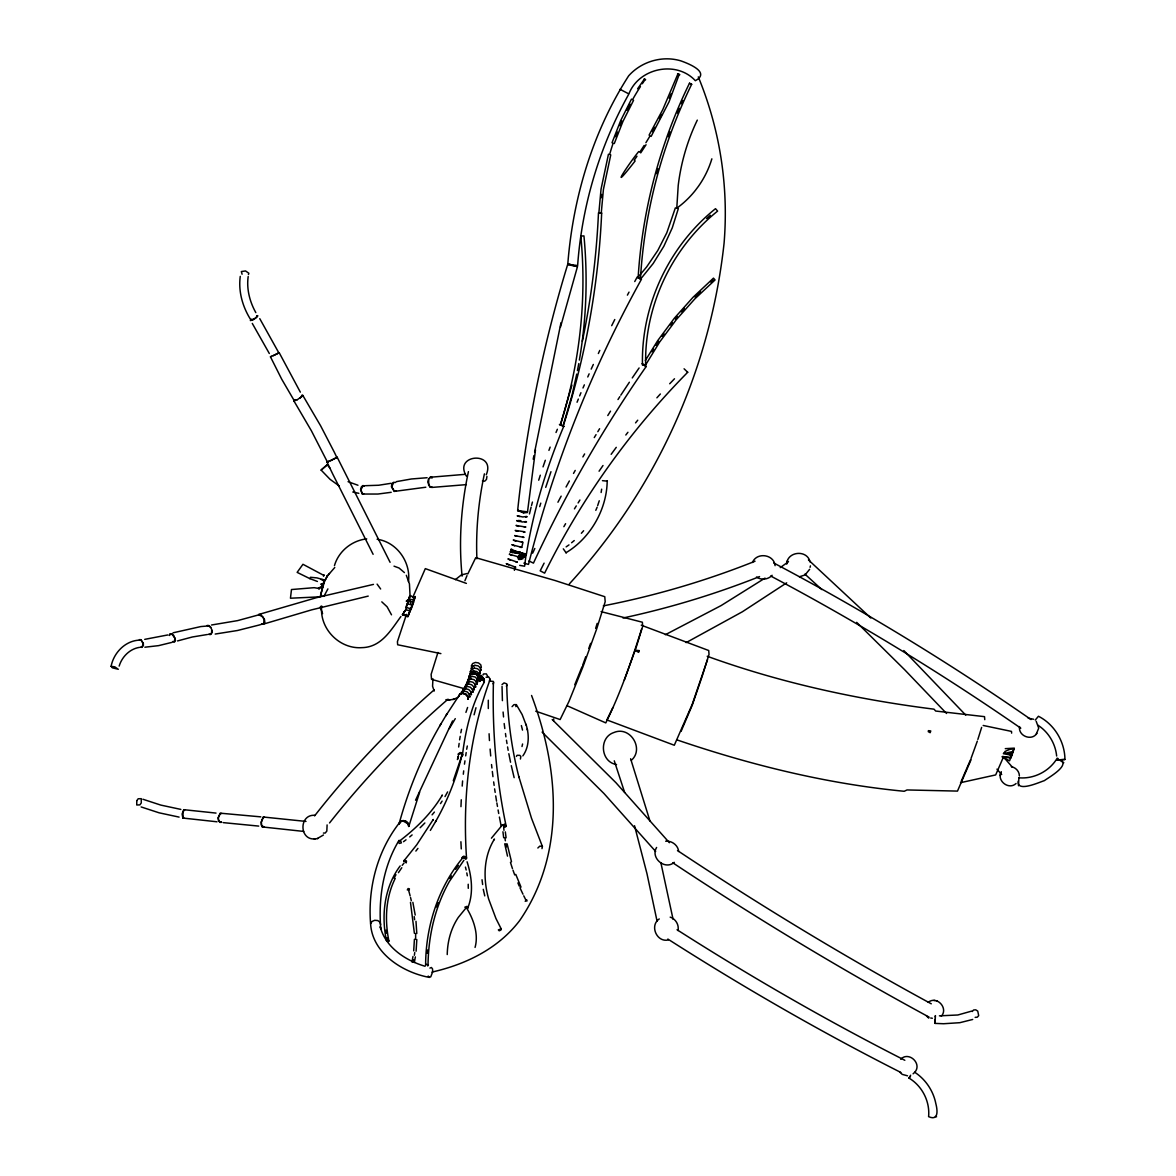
<?xml version="1.0" encoding="UTF-8"?>
<svg xmlns="http://www.w3.org/2000/svg" width="1176" height="1176" viewBox="0 0 1176 1176"><rect width="100%" height="100%" fill="white"/><g stroke="black" fill="none" stroke-linecap="round" stroke-linejoin="round"><path stroke-width="1.5" d="M488.305 700.235L488.305 708.54M211.68 630.101L211.651 632.644L210.563 634.173L208.843 634.114M406.308 575.284L409.439 583.825L410.027 595.115L412.526 596.982L415.231 597.29L407.807 616.856L402.398 614.445L407.851 616.15M518.763 559.555L519.924 555.234M642.611 365.207L642.478 365.075C640.979 305.319 668.938 246.034 715.508 208.681L717.61 211.092C671.702 247.886 644.154 306.304 645.668 365.192L642.008 363.707M1019.577 726.562C1017.931 735.985 1031.837 741.439 1036.879 733.339M1018.195 781.143C1016.549 792.697 1039.143 782.29 1044.376 780.629C1048.786 777.409 1070.616 765.179 1060.149 759.814M321.724 606.052C319.166 628.469 339.349 649.24 361.826 647.653C381.391 647.329 390.932 630.042 400.898 616.533M408.454 581.65C411.027 562.157 396.812 541.974 377.099 539.255M408.425 600.833L408.484 599.216M489.392 681.007L493.45 681.463C492.097 729.84 496.154 778.527 506.106 825.978L505.445 827.095M427.711 965.937L428.035 965.408C428.27 936.302 434.958 907.034 449.305 881.574L463.976 860.156M324.047 575.52L302.952 564.289L297.146 572.374L309.847 578.621L310.493 577.284L316.961 577.901L325.076 580.15L327.354 575.858L321.533 587.809M414.422 939.271L413.702 950.87M416.819 939.536L416.098 951.208M913.09 1073.806L914.766 1072.292C925.615 1079.377 933.347 1090.916 935.831 1103.617C937.581 1110.32 938.742 1121.213 928.599 1116.641C930.069 1101.427 922.116 1085.904 908.989 1078.083L910.65 1075.217M519.763 552.044L520.174 552.617C516.514 555.131 505.798 549.354 514.544 551.647M518.69 552.911L519.924 552.161M935.038 1019.298L935.067 1023.399L943.608 1023.737L959.822 1022.694L972.714 1019.46M460.963 806.663L461.271 799.768M601.524 212.959L601.656 213.091C598.452 285.327 585.442 357.107 563.231 425.918L560.32 425.065C579.592 364.237 587.03 299.615 580.782 236.067L583.943 235.906C587.882 277.257 586.427 319.122 579.371 360.062M601.656 213.091L598.878 212.856L601.039 189.174L608.462 154.174M582.34 341.246C591.19 298.983 596.526 255.986 598.481 212.841L601.259 213.076L603.406 189.542L610.756 154.864M402.398 614.872L405.661 609.785L409.762 596.232L408.278 601.847L407.116 600.671L408.925 599.393L413.702 599.745M409.821 595.6L409.072 599.525L411.879 605.875L407.749 616.077M607.198 480.94C606.889 509.487 590.279 538.211 565.979 552.735M640.126 278.359L638.112 278.08C642.155 210.577 659.81 143.972 689.489 83.231L689.812 83.334M462.197 786.082L462.594 780.967M553.543 720.682L553.69 718.948M527.407 512.574L523.173 512.692L527.51 511.957L535.492 449.849M577.622 265.747C581.841 205.682 599.525 146.677 628.822 94.08C638.715 68.046 676.288 59.976 695.354 80.703C710.73 72.383 688.754 63.651 680.86 60.873C662.411 55.287 641.405 61.475 628.645 75.852C592.601 131.888 572.888 198.083 567.773 264.365L573.344 265.879L577.21 265.35M111.117 666.307L112.396 667.821L118.291 669.291L114.792 666.851L111.117 666.307C113.793 652.239 126.185 639.832 141.002 640.111L143.354 643.551L143.369 645.697L141.091 647.05M462.3 756.05C465.446 730.649 471.253 704.718 484.291 682.212L482.954 679.772L480.131 679.816L482.954 679.772L484.38 681.977M240.271 276.36C238.169 291.604 242.726 307.274 250.973 320.092L255.53 318.181L257.221 315.918M248.18 276.566C246.431 289.002 249.738 301.776 255.824 312.625M463.315 774.234L463.697 770.868M601.259 197.774L601.642 194.407M526.128 521.556L522.262 521.982L516.676 520.556M458.655 747.01L459.14 743.423M935.214 1016.975L935.405 1015.608L935.067 1023.399M407.866 602.009L405.823 607.419L411.291 608.8L413.687 602.185L407.116 600.671M519.689 565.377L524.614 566.2L526.084 554.455M677.979 930.554C679.287 924.968 675.627 918.838 670.188 917.148M464.461 764.15L464.961 760.843M465.696 755.874L466.196 752.567M518.087 558.806L518.675 555.925L519.91 556.145M601.127 492.509L601.656 489.172M486.938 476.427L486.467 479.426L484.733 481.175L482.425 481.028M482.954 679.772L483.071 679.037L480.367 679.258M459.61 739.851L460.213 736.338M563.789 426.212C546.722 466.975 533.36 510.222 526.407 554.234L521.63 552.852M515.206 530.391L524.599 531.758M515.617 530.802L517.763 531.317M412.967 956.514L411.967 962.056L413.687 961.38L414.364 962.453L415.363 956.897M413.173 962.247L413.629 959.645M481.984 676.861L480.396 677.053L478.588 679.213M466.696 749.259L467.298 745.996M576.74 374.086L572.08 395.004L563.098 425.785M577.431 370.587L578.798 363.575M514.706 535.639L524.04 537.359L522.585 537.344M533.184 459.199L533.904 455.612M534.639 452.025L560.981 322.694M460.816 732.81L461.536 729.355M468.43 471.62C461.08 505.871 458.596 541.254 462.095 576.137M484.409 473.855C478.426 501.711 475.751 530.317 476.897 558.806M1018.475 785.744L1018.872 778.159M410.659 601.847L408.925 599.393L409.248 597.952M513.25 540.034L522.952 542.415L521.762 547.31L512.089 544.826M321.68 589.926L322.621 587.177L318.181 588.353L314.168 587.677L291.472 589.543L290.457 598.216L320.107 596.835L324.311 582.12L322.533 579.548M470.224 674.774L472.958 673.657L476.001 674.304L478.25 676.244L478.823 678.817M478.779 678.964L476.177 673.598L473.311 672.628L470.723 673.407M521.997 746.525L522.585 743.996M787.508 560.599L786.7 564.054C787.126 551.221 807.309 549.31 810.073 561.966M810.088 567.317L810.426 565.876M1016.064 783.51C1008.67 790.463 996.234 780.497 1001.32 771.721M1000.894 772.661L1000.232 775.454M428.725 479.264L428.608 484.953L430.122 486.849L432.048 487.011M432.944 678.787L432.562 686.24L434.194 691.047M529.45 513.927L531.111 507.135M1005.274 748.656L1014.344 748.142L1011.007 757.917L1002.29 757.094L1009.581 760.828L1013.785 748.95L1010.125 749.2L1004.789 751.552M560.482 327.119L577.445 266.702L574.961 265.467M571.904 385.111L560.32 425.065M409.689 611.902L411.291 608.8M457.567 759.27L458.449 755.947M474.09 714.817L475.971 707.731M523.864 563.142L528.48 564.421C553.631 465.064 591.719 368.999 641.405 279.344L641.199 279.153M408.925 599.393L409.762 596.232M518.939 552.367L510.899 549.31L512.28 549.53M531.537 505.445L532.449 502.064M522.776 553.793L521.835 553.058M457.435 759.564L458.405 756.05M408.381 601.833L408.939 599.907M248.445 274.537L248.842 273.244L245.519 270.936L241.345 271.553L242.08 274.228M707.496 659.677L692.194 704.424L674.304 745.246L606.86 719.933L612.887 707.57M437.957 652.445L431.122 674.348L431.533 679.331L463.594 688.504M539.696 506.635L540.784 503.137M595.644 628.351L597.202 623.368M641.596 629.057C631.585 660.986 620.619 692.855 605.787 722.902L566.92 705.659M977.859 739.425L981.651 727.385M538.711 480.205L540.298 475.192M334.454 565.627C338.57 551.265 351.933 540.445 366.736 538.887M414.599 597.29L413.202 601.627L415.172 596.511M597.658 505.606L599.26 500.77M510.252 551.823L520.424 552.308M545.723 487.379L550.971 471.708M465.931 712.391L467.592 707.467M467.519 908.578C473.766 893.745 471.855 876.811 467.092 861.802M543.033 466.887L545.311 460.257M486.07 677.244L488.834 677.082L490.157 679.331C469.165 736.294 462.521 797.842 466.534 858.215L465.902 859.288M419.67 792.095L408.925 826.008L408.366 823.406L406.132 821.421L403.221 820.51L400.604 821.333C377.584 849.866 367.632 887.439 370.602 923.748C372.204 953.207 402.721 972.478 429.269 977.374L430.769 976.815L432.753 971.538L432.489 968.833L431.416 967.51L429.916 968.083M406.47 614.372L397.415 641.67L397.664 644.757L440.882 653.606M612.02 142.766L620.722 120.496L631.483 99.107M614.284 143.56L622.913 121.496L633.57 100.298M677.905 73.912L662.794 109.574L649.078 135.167M679.228 74.367L669.056 101.812L651.136 136.401M468.019 679.566L469.371 677.258L472.046 676.347L475.089 677.009L477.309 679.037L477.868 681.668L476.545 683.903M469.356 677.332L472.046 676.347M478.191 677.538L479.338 675.112M479.411 677.949L480.764 675.289L479.779 676.847M582.693 665.131L585.736 656.752M588.779 648.388L590.602 643.36M624.324 680.081L636.04 647.77L642.699 626.323L642.361 622.222L601.083 611.638M971.023 758.461L977.315 741.145M548.927 450.393L550.133 447.115M119.158 666.086C121.966 656.811 129.757 648.858 139.532 647.359M525.319 556.233L523.849 555.278L524.29 554.087L526.289 554.66M514.397 570.331L515.22 566.656M412.688 597.57L425.315 568.625L466.387 583.399M464.917 580.724L466.99 575.623M574.77 684.711L582.032 666.763M970.391 760.049L961.218 781.305M971.126 759.578L957.485 791.095L907.034 789.949L904.197 791.272C826.596 783.819 750.553 764.973 676.861 739.851M1003.613 756.624L995.675 774.925L960.527 782.687M577.048 402.251L578.342 399.076M579.65 395.9L580.944 392.725M318.181 588.353L321.959 586.221L323.665 582.576M453.275 780.702L462.05 754.889L461.154 753.434L458.89 754.286M322.621 587.177L321.959 586.221L324.061 581.973M467.019 682.139L468.371 679.846L471.032 678.964L474.06 679.654L476.265 681.712L476.809 684.373L476.265 681.712M468.342 679.904L471.032 678.964M556.013 432.489L557.365 429.269M595.806 510.34L597.129 507.224M681.08 731.354L692.252 705.174L702.175 676.259L709.025 654.37L708.716 650.519L641.273 625.191M582.987 387.992L584.354 384.846M587.765 376.981L589.132 373.836M323.885 596.364L327.913 588.897M395.224 878.413C385.566 897.67 384.655 920.176 388.903 940.991L388.595 941.52M809.617 569.331L805.09 574.917L799.401 576.784M591.19 369.117L593.336 364.442M598.349 353.52L599.789 350.404M478.411 675.524L476.177 673.598L473.105 673.039L470.385 674.068L473.369 672.554L476.236 673.525L478.411 675.524L478.985 678.111M415.554 800.239L452.569 720.917M691.091 83.908L691.664 84.275C662.088 144.766 644.521 211.077 640.479 278.3L640.391 278.212M464.696 687.063L467.254 682.359L469.915 681.492L472.928 682.227L475.119 684.344L475.648 687.019M532.625 553.176L534.815 548.501M528.95 560.967L533.448 563.128C565.2 494.493 602.965 428.652 646.139 366.559L645.933 366.353M322.106 586.853L323.341 583.693L320.739 584.149L322.621 585.104L323.047 584.207M318.99 589.279L319.681 587.838M611.696 325.664L614.769 319.519M339.364 486.041L330.103 479.367L321.121 470.077L327.193 464.799L329.794 467.842M327.193 464.799L321.121 470.077M323.459 576.196L324.106 574.873M467.783 573.991L475.736 557.674L555.116 580.532L604.773 596.702L605.184 601.73L596.673 628.954L582.855 667.086L568.963 701.44L560.129 719.55L535.727 711.186M1011.61 755.212L1012.315 753.757L1003.834 752.64L1011.61 755.212L1003.334 753.684M544.106 563.142L540.196 570.83L544.635 573.138C581.194 499.124 629.704 431.048 687.695 372.277L687.49 372.072M656.605 847.44C650.122 857.818 664.984 870.607 674.26 862.317M557.938 502.24L561.158 496.14M627.396 295.147L629.028 292.118M634.746 281.564L637.186 277.036L641.405 279.344M250.944 319.519L250.37 320.563L253.193 319.828L257.265 316.785L257.823 315.756L256.971 315.638M435.502 821.745C447.483 800.871 456.317 778.247 462.05 754.889L461.624 755.609M566.053 487.026L569.36 480.969M486.247 474.751C496.36 450.864 452.892 453.98 466.387 476.148M408.616 615.077L409.998 610.741L405.661 609.785M399.09 840.296C383.023 866.727 378.29 898.493 380.789 928.966L380.215 926.659C385.36 947.341 405.705 960.586 425.109 966.275M394.063 878.119L395.959 874.709M441.015 723.755C422.566 755.08 408.572 788.978 399.031 824.038L400.355 821.818L403.074 820.804L406.132 821.421L408.219 823.7L408.689 826.493M444.998 796.593L447.63 791.904M573.52 473.428L575.211 470.415M413.805 599.304L414.29 598.452M645.345 360.488L657.663 340.687L674.377 318.196L693.031 297.293L713.465 278.139L715.052 279.947L694.751 298.969L676.244 319.725L659.648 342.04L645.11 365.736L644.227 365.295M169.226 635.275L170.079 633.79L171.814 633.849L173.739 635.437L175.489 640.405L174.636 641.89L172.901 641.831M169.491 635.496L170.285 634.129L171.858 634.187L174.915 637.936L174.43 641.552L172.857 641.493M563.863 526.686L565.597 523.688M261.792 623.927L263.806 624L264.82 622.266L264.453 619.385L260.587 614.592L258.588 614.519L316.359 597.717L373.454 584.399M582.884 456.92L584.619 453.936M1036.232 734.221L1038.717 728.135L1036.174 721.27M470.915 668.688L472.252 666.38L474.972 665.366L478.059 665.851L480.322 667.718L480.896 670.246L480.322 667.718M470.371 671.423L470.944 673.995L470.356 671.481L471.708 669.188L474.428 668.159L477.485 668.718L479.735 670.673L480.308 673.187L479.735 670.673M469.694 674.23L471.047 671.937L473.737 670.967L476.809 671.54L479.044 673.481L478.955 677.185M469.048 676.303L470.782 673.333L473.369 672.554M445.719 715.919L459.948 694.119L462.727 693.134L465.755 693.869L467.857 696.104L468.254 698.97M468.886 677.009L470.268 674.627L472.958 673.657M458.625 696.354L459.992 694.06L462.609 693.252L465.52 694.163L467.622 696.413L468.107 699.191M460.33 694.105L461.698 691.811L464.285 691.032L467.225 691.914L469.327 694.163L469.812 696.942L469.327 694.163M461.889 691.841L464.696 687.225L467.328 686.402L470.297 687.21L472.443 689.386L472.958 692.12L472.443 689.386M478.073 678.89L481.102 675.524L480.337 677.214M479.014 679.61L480.955 677.611L483.145 677.42M482.91 675.053L483.571 673.936L486.379 673.907L487.702 676.376M481.793 678.42L482.454 677.303L481.587 676.45L479.852 678.376M483.601 681.095L484.262 679.978L483.071 679.037L480.19 679.757L479.382 681.169L481.469 678.508L483.865 678.596M483.806 681.933L484.468 680.816M483.836 682.359L484.203 679.978M489.525 680.404L490.157 679.331M441.941 795.74L442.367 795.02C431.416 813.601 415.613 828.845 398.59 841.707L398.708 842.648M493.067 683.8L493.744 682.683M457.964 754.242L459.992 752.567L461.551 752.787L462.976 754.933M502.02 684.608L504.048 682.889L506.738 683.873C507.253 715.405 511.148 746.995 519.072 777.601L518.792 776.498L531.493 818.202L542.401 846.5L541.989 848.631M506.371 686.196L507.032 685.079M403.677 861.155L416.804 844.706L433.282 819.466L432.856 820.187M404.03 861.288L405.676 860.773L405.955 862.537M398.429 872.665L401.795 867.726M406.22 862.846L406.499 861.229L404.088 860.435M370.602 923.748L371.939 921.514L374.674 920.293L377.761 920.558L380.039 922.19L380.627 924.571M430.342 830.403L435.928 821.024M512.06 706.673L513.986 704.644L516.337 704.63L522.129 714.538L526.289 725.386M515.852 706.644L516.337 704.63M409.204 889.894L409.395 888.835L408.131 888.542L407.293 889.953M516.396 756.403L517.058 755.286L519.821 755.345L520.85 756.506L520.424 759.02M461.727 857.833L463.682 856.172L466.255 857.069L466.534 858.215M522.85 755.889C529.376 746.745 529.362 734.662 526.01 724.313M462.58 858.127L464.814 856.863L465.255 858.627M463.006 857.657L464.652 857.157L465.255 858.377M491.421 838.179L502.578 824.714L504.96 825.552L503.842 827.419M494.052 839.782L494.464 839.061C483.262 856.878 483.115 879.354 488.672 899.096L495.949 918.515L501.152 928.79L500.873 930.128L499.124 930.819M464.785 907.196L467.048 906.373L467.945 907.857M537.858 847.999L539.843 846.103L542.401 846.5M498.315 929.907L501.152 928.79M527.01 901.007L526.716 899.787L525.187 901.301M1035.277 720.035L1038.437 716.257C1054.387 724.313 1064.794 741.688 1064.942 759.475L1056.871 759.946L1064.942 759.475M439.692 725.989L447.042 713.685M449.291 728.635L455.274 718.654M752.464 562.481C756.565 552 773.984 554.087 775.102 565.671M594.262 437.59L596.041 434.635M597.82 431.68L599.598 428.725M323.341 583.693L324.311 582.12M458.478 696.589L459.948 694.178L462.594 693.281L465.52 694.163L467.607 696.457L468.063 699.25M400.604 821.333L399.193 823.7L400.443 821.671L403.045 820.995L408.101 823.832L408.763 826.434M574.461 508.855L576.284 505.9M578.092 502.96L579.915 500.02M607.786 415.54L610.52 411.144M617.988 399.531L619.855 396.621M440.515 803.605L442.117 801.121M640.714 152.895L646.05 144.721M637.612 88.803L644.463 78.968M620.796 395.18L629.38 382.229M400.163 865.948C384.243 887.174 381.083 915.501 386.522 940.932L387.492 940.065L388.903 940.991M1058.253 758.652L1057.224 758.167C1049.418 771.309 1033.88 779.232 1018.651 777.777M632.262 377.937L639.097 367.97M328.207 461.786L327.398 462.006L311.405 430.798L293.824 400.781L294.573 399.708M330.382 460.86L336.851 457.464L334.278 452.143L320.636 425.83L302.805 395.386L299.865 398.179M638.73 151.542C628.41 164.037 606.86 197.215 635.172 160.906M599.069 471.209L603.009 465.505M271.391 356.284L270.465 356.842L281.696 379.157L294.176 400.575L294.867 399.575M914.766 1072.292C922.44 1063.692 908.769 1050.844 900.684 1059.238M611.153 454.318L616.268 447.336M250.973 320.092L251.62 319.225M403.794 612.328L405.044 610.682L403.089 613.813L405.205 614.975L402.677 614.592M910.459 1076.393L908.989 1078.083M314.58 815.894C350.33 770.207 390.461 727.959 434.179 689.842M625.808 435.017L627.925 432.283M415.863 851.071L417.936 848.396M329.471 573.462L326.81 576.666L334.778 567.479M463.329 857.128C438.251 887.101 425.697 926.276 425.624 965.128L426.594 964.32L428.035 965.408M329.545 822.95C365.03 778.071 404.735 736.543 448.056 699.161M402.192 865.345L404.162 862.875M635.555 422.875L637.745 420.2M432.077 814.85L434.4 812.072M941.285 1016.255C948.694 1008.361 936.875 995.278 928.232 1002.32M640.494 279.241L653.195 263.483L663.837 246.269L672.26 227.879L678.317 208.637L675.362 207.902L666.792 232.819L657.781 250.503L646.638 266.952L638.098 277.124L640.361 279.124M581.385 533.272L583.634 530.729M455.406 579.621L461.389 574.902L466.975 573.565M478.25 676.244L476.236 673.525L473.178 672.907M656.884 397.826L660.368 393.989M972.199 1011.536L973.61 1009.993L975.727 1009.831L977.741 1011.095L978.697 1015.652L977.271 1017.196L975.154 1017.372M406.867 604.714L407.602 603.935L411.953 604.89M424.859 822.98L420.126 827.742M631.365 760.284C644.521 748.965 630.189 725.607 614.004 732.486C598.643 737.337 600.436 762.107 616.547 764.532M669.703 383.758L674.495 378.775M393.592 482.719L391.726 486.746L394.269 491.053L396.238 491.171M465.108 474.34L430.24 477.25L428.52 479.014L427.814 482.042L430.034 487.231L432.121 487.408L466.358 484.63M772.132 575.284C768.266 579.621 761.21 580.4 756.477 577.019M483.365 677.699L480.014 678.964L479.352 680.081L480.22 680.933L478.955 680.242M521.233 553.984C523.673 555.057 519.704 557.351 519.645 554.881M706.629 218.545L710.348 215.296M323.444 835.004L317.255 838.591M409.718 836.93L412.1 834.931M571.61 542.739L574.241 540.563M520.233 554.749L521.321 555.719M524.217 557.086L523.1 556.292L520.924 557.527L520.689 559.467M659.251 918.941C649.402 925.38 656.634 942.608 668.247 939.977M403.5 841.693L406.014 839.811M788.508 561.687L780.261 567.596M786.685 582.84L742.409 611.755L686.137 642.611M566.141 546.869L568.978 544.9M765.047 578.107L721.109 605.581L665.366 634.702M327.398 462.006L328.383 461.345M373.115 554.308L332.793 474.149L327.031 462.168L328.104 461.477M390.079 562.29L337.218 457.302L327.031 462.168M406.235 601.142L409.674 598.613L408.719 598.702M259.764 318.652L278.859 352.903L273.332 355.711M300.336 392.152L279.226 352.741L270.465 356.842M297.102 399.84L301.762 396.591L302.467 395.592L301.57 395.548M480.175 678.817L483.983 678.875M503.842 826.86L504.827 826.022L504.136 825.082M971.641 1011.11L957.837 1014.991L939.418 1015.843M452.936 699.441L457.758 697.647M297.19 399.708L293.824 400.781M755.036 561.217C706.012 580.797 655.15 595.776 603.317 605.861M759.549 576.578C715.287 594.13 669.556 608.021 623.001 618.003M471.708 669.188L474.428 668.159M472.252 666.38L474.972 665.366M471.047 671.937L473.737 670.967M468.665 683.976L466.005 684.888L468.665 683.976L471.664 684.755L473.84 686.902L474.354 689.606M465.887 688.71L463.212 689.606L465.887 688.71L468.812 689.592L470.915 691.856L471.444 694.56M467.254 682.359L469.915 681.492M461.654 691.87L464.285 691.032M263.806 624L311.625 609.859L368.235 596.1M464.696 687.225L467.328 686.402M173.063 632.806L200.89 626.558L208.931 625.882L210.636 627.514M177.561 640.92L192.32 636.995L207.461 634.496M167.786 634.952L144.721 639.362M171.872 642.39L158.584 645.639L144.883 647.212M278.477 352.962L279.226 352.741M399.017 840.987L400.693 841.119L401.398 842.854L399.311 843.442M336.351 457.537L337.218 457.302M336.042 457.685L336.851 457.464M396.341 481.645L411.38 478.985L427.108 477.721M391.152 483.292L378.672 485.247L365.457 485.688M1008.273 752.522L1012.962 751.552M517.205 515.794L522.82 516.97L526.686 516.426M525.613 517.117L527.098 516.837M391.196 492.303L377.922 494.038L362.252 494.038L360.591 489.642L361.252 487.085L362.708 485.6L364.413 485.747M607.404 481.146L602.45 480.661M527.524 511.825L517.631 510.649C526.378 426.962 543.253 344.156 567.905 263.718L577.445 266.702M445.925 699.646L449.908 699.852M314.771 815.291C298.807 814.189 299.13 840.575 315.109 838.885M567.729 264.673L568.523 264.556C566.817 263.644 582.561 266.834 574.829 265.791M448.732 700.014L453.995 699.294M314.271 839.002L318.005 838.473M518.557 526.422L516.014 525.422L525.834 527.068M211.504 625L237.596 620.619L258.779 614.857L262.718 616.65L264.218 619.37L263.6 623.662L259.337 624.985L237.523 630.498L215.193 634.055M184.706 809.985L183.015 811.602L182.956 817.673M525.055 522.129L526.539 521.953M523.54 532.316L525.01 532.169M216.016 813.086L183.735 809.676L182.118 813.968L182.868 818.055L183.926 817.982M425.815 487.231L394.225 491.421L391.432 486.717L391.858 483.953L393.46 482.336L395.606 482.469M305.995 821.421L263.218 817.011L261.204 822.068L261.366 825.111L262.336 826.934L263.733 826.86M264.526 817.32L263.233 817.393L261.381 822.053L261.528 824.861L262.424 826.552L263.718 826.478M524.364 527.26L525.422 526.657M521.512 542.342L522.556 541.886M511.883 550.721C508.326 550.324 517.175 553.881 518.704 552.735M221.852 813.527L220.279 813.557L218.324 817.805L218.707 820.407L219.912 821.995L221.5 821.965M323.429 833.064L325.252 833.02L326.825 831.079L327.104 824.92M221.558 822.347L219.824 822.377L218.501 820.642L218.089 817.82L220.206 813.175L260.822 816.864M207.064 625.47L208.931 625.544L210.783 627.308L211.9 630.101L211.871 632.864L210.695 634.525L208.828 634.452M139.4 639.641L140.988 639.7L143.325 643.581L142.134 647.329L140.547 647.27M665.66 841.207C671.819 840.561 678.111 845.235 678.655 851.497M1028.221 718.198L1033.616 719.256M518.131 520.512L520.924 520.659M294.176 400.575L295.058 400.634M301.85 395.327L302.805 395.386M509.414 554.293L518.543 556.851M223.205 822.627L258.72 826.096M520.307 547.325L521.732 547.428M512.236 549.692L510.81 549.574L513.309 550.765M217.016 821.789L182.868 818.055M430.24 477.25L432.327 477.441M430.313 477.647L432.239 477.809M364.413 486.129L362.943 485.997L360.944 489.672L362.237 493.655L363.707 493.788M303.702 831.417L262.336 826.934M907.519 1075.82L902.227 1074.364L899.713 1072.042M1002.246 756.521L1010.963 757.418M506.253 563.642L515.588 567.185M514.221 566.891L515.632 567.067M523.232 511.957L518.043 511.045M517.514 557.189L518.91 557.38L518.116 557.101M510.369 560.261L507.929 558.865L517.352 562.187M930.701 1018.004L932.333 1018.254M512.927 552.044L519.527 553.367M933.891 1000.438L934.655 1000.555M936.169 1000.805L937.022 1000.938M512.81 552.779L510.252 552M180.839 809.397L160.847 805.104L142.884 799.239M179.09 817.1L159.083 812.807L141.135 806.942M472.943 673.745L476.001 674.304M358.827 493.332L352.8 492.009M518.454 557.424L519.674 557.659L519.439 559.585M679.816 74.691L677.567 73.838M518.704 557.189L519.351 557.321A4.498 4.425 -45.1 0 0 520.601 557.203M517.616 516.073L519.763 516.573M515.955 561.981L516.94 561.775M983.195 725.46L1011.478 731.399L1011.625 733.148M317.402 581.458L309.847 578.621M935.42 1116.494L936.566 1116.803M563.995 426.418L559.409 424.433M523.173 512.692L517.734 510.016M357.96 485.247L348.067 481.69M515.882 552.808L518.543 553.558M517.087 520.953L519.204 521.585M321.18 579.577L322.577 580.018M691.664 84.275L689.489 83.231M514.72 535.521L516.837 536.197M1011.331 766.693C1015.741 767.472 1019.445 771.412 1019.372 775.984M521.541 554.308L525.643 555.631M707.217 656.267C780.408 682.786 856.892 699.455 934.009 709.172L935.684 711.039L984.518 716.654L984.768 719.683M513.368 550.603L516.279 551.603M513.692 540.328L515.794 541.063M394.019 566.156L399.031 568.008L404.412 572.594M514.632 545.885L512.119 544.708M522.85 553.529L524.29 554.087M511.928 555.454L509.443 554.175M320.651 606.36L321.768 606.831M506.709 563.936L508.738 564.877M1063.795 762.695L1058.841 759.637M478.955 676.171L480.058 676.788M904.829 1060.282C826.787 1020.621 750.832 976.844 677.038 929.746M900.86 1072.468C820.98 1031.999 743.291 987.267 667.836 939.051M773.72 562.981C862.552 609.918 948.488 662.279 1031.029 719.55M770.78 576.064C857.025 621.766 940.521 672.643 1020.797 728.179M931.274 1003.804C844.427 956.588 759.814 905.285 677.494 850.557M929.128 1017.137C841.428 969.612 755.947 918 672.834 862.817M479.514 675.083L480.616 675.685M646.139 366.559L643.14 364.589M483.071 679.037L484.189 679.713M1037.688 725.077C1048.331 731.766 1055.416 743.526 1056.651 756.006M645.639 79.733L644.286 78.91M523.923 557.38L521.086 554.763M523.849 555.278L521.512 553.44M928.761 1018.151L926.453 1015.917M377.099 584.119L380.642 588.985M808.441 559.894L870.813 618.017M804.884 574.094L821.862 589.588M381.803 601.862L387.095 606.787L391.505 614.827M552.205 719.521L615.959 782.731L669.394 842.707M542.107 732.119L603.95 793.506L655.664 851.468M687.695 372.277L684.079 368.794M856.657 622.339L904.653 669.732L946.548 713.479M628.41 93.668L620.031 89.302M563.304 548.839L566.185 552.94M520.821 554.425L522.717 559.041M521.335 559.306L520.336 556.101M903.83 650.563L965.761 715.126M480.396 677.053L481.175 677.905M481.587 676.45L482.88 678.199M1003.054 756.491L1012.521 767.311M996.954 769.163L1001.687 774.558M476.177 673.598L478.206 675.935M428.196 976.065L429.269 977.374M522.159 555.072L523.1 556.292M521.144 555.836L522.923 558.159M252.281 323.415L269.319 353.506M480.955 677.611L481.469 678.508M321.783 595.953L320.857 594.115L321.93 590.176M521.012 887.116L515.764 874.371M320.181 607.066L322.591 613.607M630.615 758.755L649.946 820.966M614.269 760.813L624.647 792.462M634.54 825.728L646.991 873.739L657.105 921.367M511.501 861.773L507.106 843.853M527.186 729.032L527.48 730.164M506.106 825.978L504.695 824.141L501.138 825.919L499.403 817.055M521.38 725.577L522.511 730.105M507.503 856.128L504.71 843.809M660.897 862.846L673.069 919.294M465.446 867.094L466.166 870.019M511.295 765.649L514.147 777.674M483.262 889.321L484.762 895.892M481.337 667.321L480.764 664.793L478.5 662.926L475.413 662.441L472.693 663.529L471.355 665.763L471.944 668.291M520.542 555.087L520.924 557.527M519.248 555.057L519.674 557.659M479.514 680.492L479.72 681.418M479.044 673.481L479.602 676.141M508.826 753.713L510.546 762.224M412.864 902.33L415.201 915.046M410.483 902.33L414.393 933.332M477.309 679.037L477.147 682.844L476.986 679.61M466.784 872.93L467.328 875.811M475.119 684.344L475.618 687.093M496.845 802.914L497.477 806.442M498.095 809.97L498.712 813.498M473.84 686.902L474.325 689.665M470.915 691.856L471.4 694.619M506.459 740.218L507.018 743.585M507.576 746.951L508.15 750.317M494.611 788.875L495.17 792.389M495.713 795.887L496.537 801.15M478.264 675.877L478.647 678.773M469.459 675.568L469.827 678.464M493.655 781.908L494.14 785.392M504.166 723.534L504.813 728.532M505.474 733.515L505.9 736.852M505.327 831.888L506.092 837.827M502.931 831.77L503.695 837.753M482.028 879.751L482.645 884.528M491.524 764.547L491.935 768.016M492.332 771.471L492.95 776.674M490.701 755.947L490.113 749.083M503.093 712.024L503.548 716.948M415.981 921.293L416.804 933.538M502.402 700.646L502.049 686.431M489.084 733.765L489.451 740.542M460.904 841.751L461.271 848.896M468.21 884.249L468.269 888.336M531.567 695.472A595.144 329.853 30.8 0 1 519.66 920.573A364.501 202.022 30.8 0 1 431.974 972.082M447.233 954.559A207.049 114.748 30.8 0 1 458.272 917.442L466.358 907.534A93.418 51.773 30.8 0 1 474.354 925.233L475.222 928.658A93.418 51.773 30.8 0 1 475.06 947.415M408.337 889.394A336.439 186.469 30.8 0 1 410.13 895.892M410.542 897.508A336.439 186.469 30.8 0 1 411.306 900.728M414.217 916.574A336.439 186.469 30.8 0 1 414.613 919.691M415.598 933.435A336.439 186.469 30.8 0 1 415.613 939.403M414.746 952.472A336.439 186.469 30.8 0 1 414.364 955.294M427.285 953.339A510.031 282.681 30.8 0 1 427.535 949.973M436.531 907.049A510.031 282.681 30.8 0 1 438.163 902.595M449.702 878.545A510.031 282.681 30.8 0 1 451.319 875.87M455.597 869.299A510.031 282.681 30.8 0 1 458.331 865.462M387.712 940.962A252.487 139.944 30.8 0 1 387.125 937.831M386.375 933.2A252.487 139.944 30.8 0 1 385.993 930.142M479.543 677.494A4.498 2.499 30.8 0 1 480.514 678.258M526.201 900.654A308.038 170.726 30.8 0 1 523.761 895.803M522.982 894.186A308.038 170.726 30.8 0 1 519.983 887.748M519.278 886.145A308.038 170.726 30.8 0 1 517.91 882.941M514.735 874.959A308.038 170.726 30.8 0 1 513.015 870.211M512.471 868.623A308.038 170.726 30.8 0 1 510.457 862.346M506.503 846.867A308.038 170.726 30.8 0 1 505.9 843.824M505.371 840.796A308.038 170.726 30.8 0 1 504.886 837.797M503.975 830.344A308.038 170.726 30.8 0 1 503.725 827.404M569.302 583.957A595.144 584.751 -45.1 0 0 724.063 243.329A364.501 358.136 -45.1 0 0 698.279 76.852M697.294 120.114A207.049 203.433 -45.1 0 0 678.214 185.529L676.773 208.211A93.418 91.787 -45.1 0 0 695.295 190.483L698.382 186.367A93.418 91.787 -45.1 0 0 711.862 158.833M671.173 93.889A336.439 330.574 -45.1 0 1 669.262 98.343M661.735 114.469A336.439 330.574 -45.1 0 1 659.53 118.791M654.944 127.361A336.439 330.574 -45.1 0 1 652.548 131.594M650.107 135.784A336.439 330.574 -45.1 0 1 645.889 142.708M644.169 145.442A336.439 330.574 -45.1 0 1 639.729 152.219M636.98 156.232A336.439 330.574 -45.1 0 1 634.187 160.215M609.609 154.526A252.487 248.077 -45.1 0 1 613.152 143.163M615.415 136.754A252.487 248.077 -45.1 0 1 617.224 131.977M619.781 125.685A252.487 248.077 -45.1 0 1 621.825 120.996M626.926 110.221A252.487 248.077 -45.1 0 1 630.071 104.179M632.526 99.695A252.487 248.077 -45.1 0 1 640.45 86.568M642.317 83.716A252.487 248.077 -45.1 0 1 645.183 79.483M656.575 173.695A510.031 501.123 -45.1 0 1 657.928 168.815M668.247 136.666A510.031 501.123 -45.1 0 1 669.982 131.903M677.361 113.028A510.031 501.123 -45.1 0 1 679.331 108.354M681.345 103.694A510.031 501.123 -45.1 0 1 682.712 100.607M651.916 351.771A308.038 302.658 -45.1 0 1 653.562 349.14M656.076 345.229A308.038 302.658 -45.1 0 1 658.663 341.363M662.176 336.262A308.038 302.658 -45.1 0 1 663.984 333.734M670.482 325.032A308.038 302.658 -45.1 0 1 672.393 322.591M675.303 318.961A308.038 302.658 -45.1 0 1 677.288 316.565M681.301 311.846A308.038 302.658 -45.1 0 1 684.373 308.347M694.987 297.028A308.038 302.658 -45.1 0 1 700.499 291.575M710.745 282.093A308.038 302.658 -45.1 0 1 713.082 280.05M136.769 800.709L136.754 804.987L139.87 804.898L141.267 802.958L141.282 798.68L138.165 798.769L136.769 800.709M928.525 730.649L928.276 731.663L930.172 732.692L930.76 730.957L928.525 730.649M639.215 650.607L638.627 652.342L634.966 650.225L639.215 650.607"/></g></svg>
